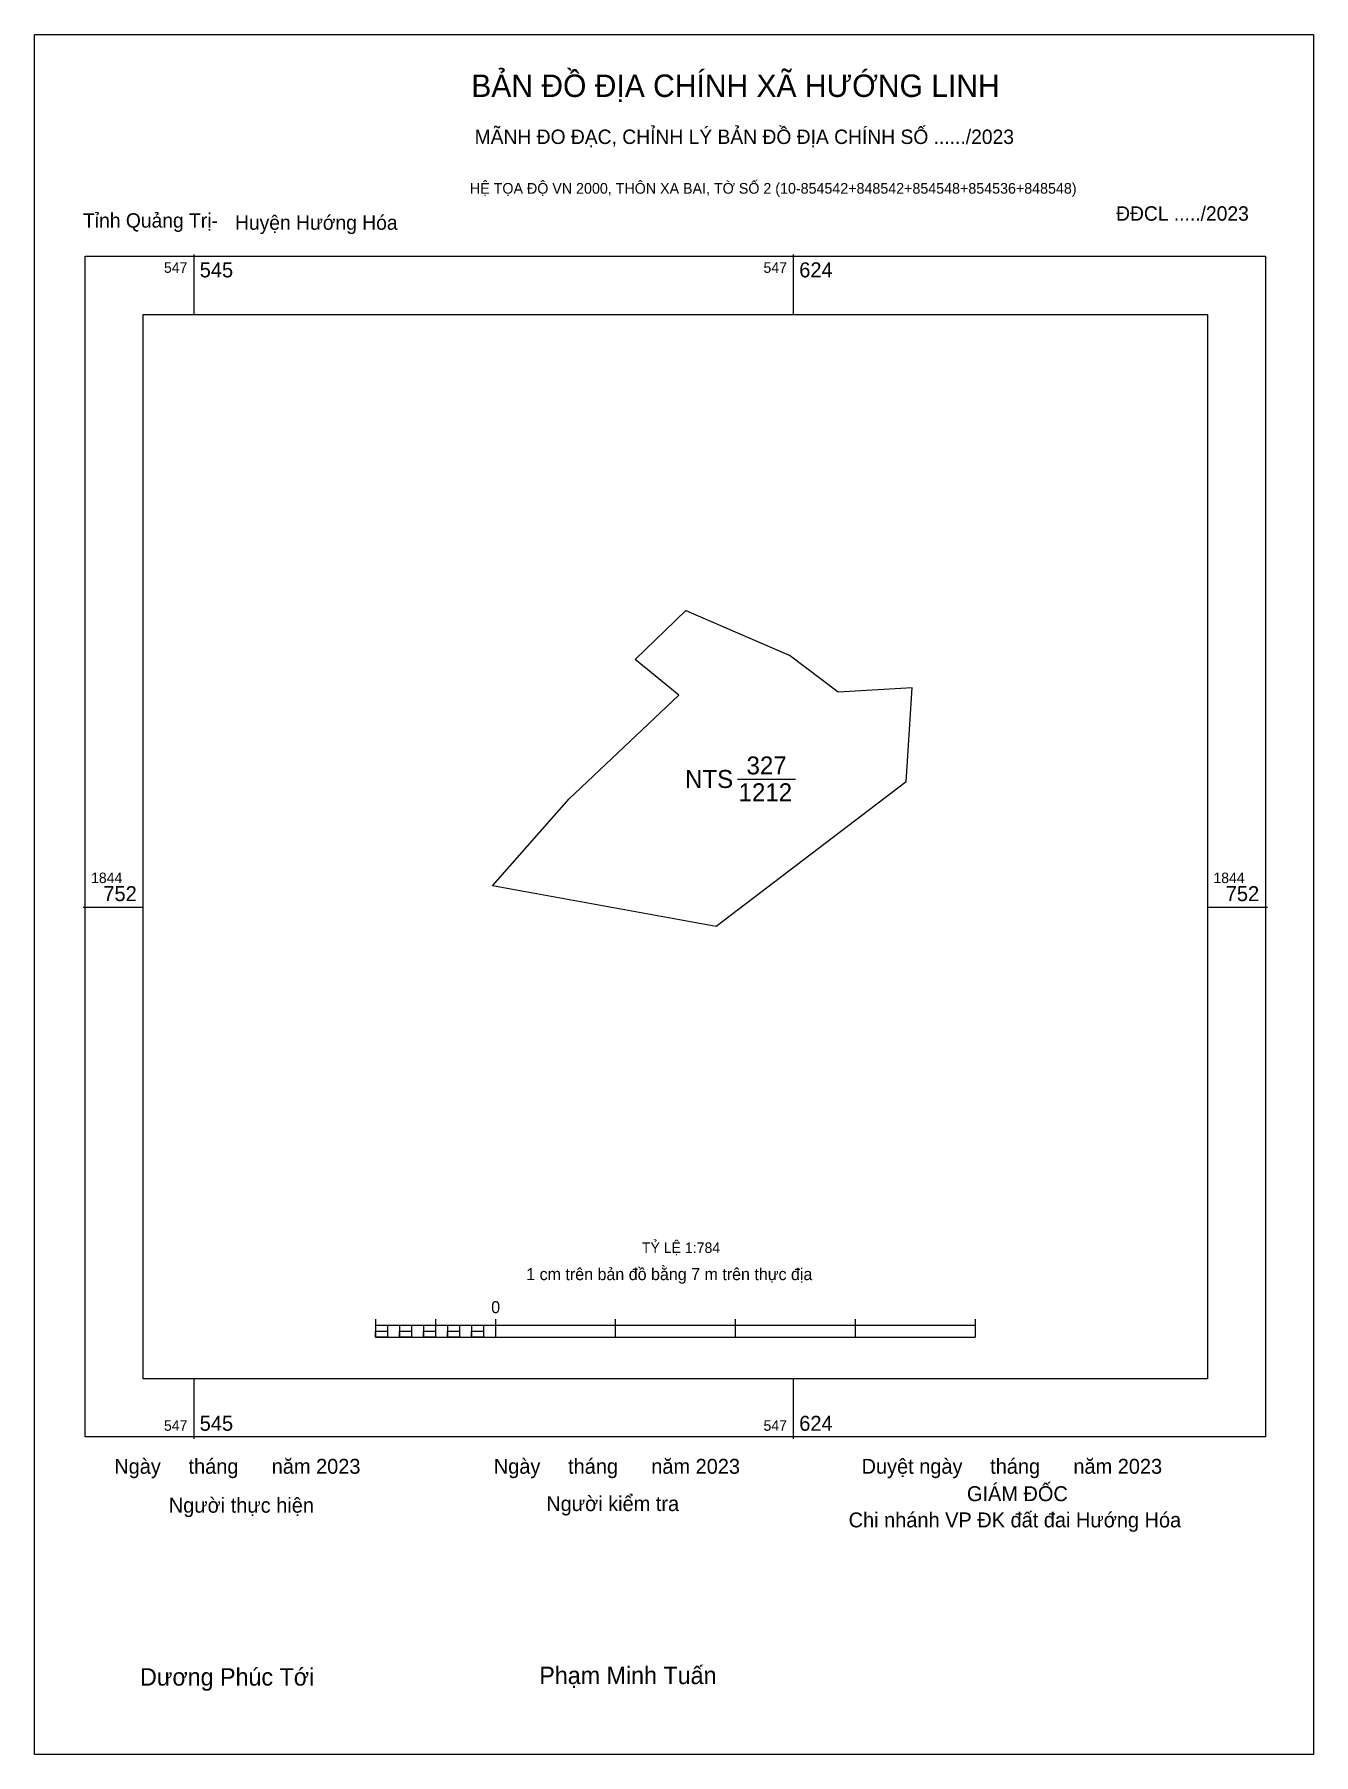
# Model space of a CAD drawing. Extents: x 547525 to 547692, y 1844641 to 1844866.
import ezdxf

# ---------------------------------------------------------------- set-up
doc = ezdxf.new("R2010")
doc.units = 0
for name, color, linetype in [('Level 10', 7, 'Continuous'), ('Level 13', 7, 'Continuous'), ('Level 15', 7, 'Continuous'), ('Level 6', 7, 'Continuous'), ('Level 62', 7, 'Continuous'), ('Level 63', 7, 'Continuous'), ('Level 9', 7, 'Continuous')]:
    doc.layers.add(name, color=color, linetype=linetype)

msp = doc.modelspace()

# ---------------------------------------------------------------- linework, layer by layer
at = {"layer": 'Level 10'}
for p, q in [((547603.33, 1844784.36), (547609.93, 1844790.78)), ((547609.93, 1844790.78), (547623.46, 1844784.93)), ((547609.03, 1844779.71), (547603.33, 1844784.36)), ((547629.88, 1844780.09), (547623.46, 1844784.93)), ((547594.68, 1844766.15), (547609.03, 1844779.71)), ((547639.54, 1844780.68), (547629.88, 1844780.09)), ((547638.78, 1844768.36), (547639.54, 1844780.68)), ((547638.78, 1844768.36), (547613.92, 1844749.45)), ((547584.66, 1844754.79), (547594.68, 1844766.15)), ((547613.92, 1844749.45), (547584.66, 1844754.79))]:
    msp.add_line(p, q, dxfattribs=at)
at = {"layer": 'Level 15'}
msp.add_lwpolyline([(547524.77, 1844866.12), (547692.04, 1844866.12), (547692.04, 1844641.18), (547524.77, 1844641.18)], close=True, dxfattribs=at)
at = {"layer": 'Level 62'}
msp.add_lwpolyline([(547538.99, 1844829.5), (547678.16, 1844829.5), (547678.16, 1844690.33), (547538.99, 1844690.33)], close=True, dxfattribs=at)
at = {"layer": 'Level 63'}
for p, q in [((547545.6, 1844837.34), (547545.6, 1844829.5)), ((547624, 1844837.34), (547624, 1844829.5)), ((547531.15, 1844752), (547538.99, 1844752)), ((547678.16, 1844752), (547686, 1844752)), ((547569.37, 1844698.12), (547569.37, 1844695.77)), ((547577.21, 1844698.12), (547577.21, 1844695.77)), ((547585.05, 1844698.12), (547585.05, 1844695.77)), ((547600.73, 1844698.12), (547600.73, 1844695.77)), ((547616.41, 1844698.12), (547616.41, 1844695.77)), ((547632.09, 1844698.12), (547632.09, 1844695.77)), ((547647.77, 1844698.12), (547647.77, 1844695.77)), ((547569.37, 1844697.34), (547647.77, 1844697.34)), ((547569.37, 1844695.77), (547647.77, 1844695.77)), ((547570.94, 1844697.34), (547570.94, 1844695.77)), ((547572.51, 1844697.34), (547572.51, 1844695.77)), ((547574.08, 1844697.34), (547574.08, 1844695.77)), ((547575.64, 1844697.34), (547575.64, 1844695.77)), ((547577.21, 1844697.34), (547577.21, 1844695.77)), ((547578.78, 1844697.34), (547578.78, 1844695.77)), ((547580.35, 1844697.34), (547580.35, 1844695.77)), ((547581.92, 1844697.34), (547581.92, 1844695.77)), ((547583.48, 1844697.34), (547583.48, 1844695.77)), ((547585.05, 1844697.34), (547585.05, 1844695.77)), ((547545.6, 1844690.33), (547545.6, 1844682.49)), ((547624, 1844690.33), (547624, 1844682.49))]:
    msp.add_line(p, q, dxfattribs=at)
for points in [[(547531.39, 1844837.1), (547685.75, 1844837.1), (547685.75, 1844682.74), (547531.39, 1844682.74)], [(547569.37, 1844696.55), (547570.94, 1844696.55), (547570.94, 1844695.77), (547569.37, 1844695.77)], [(547569.37, 1844696.55), (547570.94, 1844696.55), (547570.94, 1844695.77), (547569.37, 1844695.77)], [(547572.51, 1844696.55), (547574.08, 1844696.55), (547574.08, 1844695.77), (547572.51, 1844695.77)], [(547575.64, 1844696.55), (547577.21, 1844696.55), (547577.21, 1844695.77), (547575.64, 1844695.77)], [(547578.78, 1844696.55), (547580.35, 1844696.55), (547580.35, 1844695.77), (547578.78, 1844695.77)], [(547581.92, 1844696.55), (547583.48, 1844696.55), (547583.48, 1844695.77), (547581.92, 1844695.77)]]:
    msp.add_lwpolyline(points, close=True, dxfattribs=at)
at = {"layer": 'Level 9'}
msp.add_line((547616.7, 1844768.75), (547624.28, 1844768.75), dxfattribs=at)

# ---------------------------------------------------------------- texts
at = {"layer": 'Level 13'}
for s, p in [('NTS', (547609.85, 1844767.58)), ('327', (547617.89, 1844769.35)), ('1212', (547616.85, 1844765.84))]:
    msp.add_text(s, height=2.352, dxfattribs=at).set_placement(p)
at = {"layer": 'Level 6'}
msp.add_text('TỶ LỆ 1:784', height=1.3782, dxfattribs=at).set_placement((547604.2, 1844706.77))
at = {"layer": 'Level 63'}
for s, height, p in [('BẢN ĐỒ ĐỊA CHÍNH XÃ HƯỚNG LINH', 2.935, (547581.9, 1844857.94)), ('MÃNH ĐO ĐẠC, CHỈNH LÝ BẢN ĐỒ ĐỊA CHÍNH SỐ ....../2023', 1.8833, (547582.33, 1844851.79)), ('HỆ TỌA ĐỘ VN 2000, THÔN XA BAI, TỜ SỐ 2 (10-854542+848542+854548+854536+848548)', 1.3941, (547581.72, 1844845.29)), ('547', 1.372, (547541.71, 1844834.94)), ('545', 1.96, (547546.38, 1844834.35)), ('547', 1.372, (547620.11, 1844834.94)), ('624', 1.96, (547624.78, 1844834.35)), ('1844', 1.372, (547532.18, 1844755.14)), ('1844', 1.372, (547678.94, 1844755.14)), ('752', 1.96, (547533.78, 1844752.78)), ('752', 1.96, (547680.55, 1844752.78)), ('1 cm trên bản đồ bằng 7 m trên thực địa', 1.568, (547589.08, 1844703.22)), ('0', 1.57, (547584.5, 1844698.9)), ('547', 1.372, (547541.71, 1844683.52)), ('545', 1.96, (547546.38, 1844683.52)), ('547', 1.372, (547620.11, 1844683.52)), ('624', 1.96, (547624.78, 1844683.52)), ('Ngày     tháng      năm 2023', 1.9508, (547535.21, 1844677.9)), ('Ngày     tháng      năm 2023', 1.9508, (547584.84, 1844677.9)), ('Duyệt ngày     tháng      năm 2023', 1.9508, (547632.93, 1844677.9)), ('Người kiểm tra', 1.9508, (547591.7, 1844673.02)), ('GIÁM ĐỐC', 1.951, (547646.71, 1844674.32)), ('Người thực hiện', 1.9508, (547542.34, 1844672.81)), ('Chi nhánh VP ĐK đất đai Hướng Hóa', 1.9508, (547631.24, 1844670.89)), ('Phạm Minh Tuấn', 2.2755, (547590.79, 1844650.4)), ('Dương Phúc Tới', 2.2755, (547538.58, 1844650.2))]:
    msp.add_text(s, height=height, dxfattribs=at).set_placement(p)
at = {"layer": 'Level 9'}
for s, p in [('Tỉnh Quảng Trị-', (547531.13, 1844840.85)), ('Huyện Hướng Hóa', (547551, 1844840.57)), ('ĐĐCL ...../2023', (547666.21, 1844841.76))]:
    msp.add_text(s, height=1.8833, dxfattribs=at).set_placement(p)

doc.saveas('drawing.dxf')
